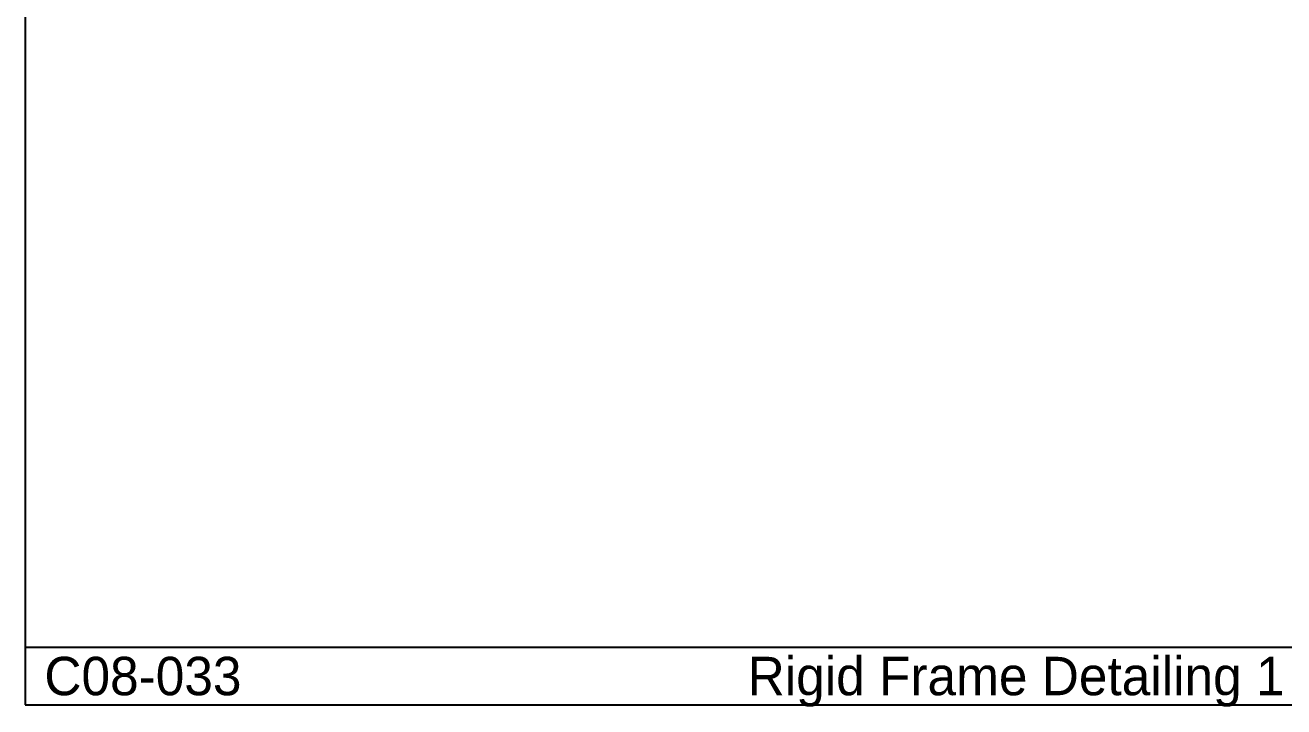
# Model space of a CAD drawing. Extents: x -3329 to 64329, y -20341 to 30460.
# Drawn here: x -3329 to 33239, y -20341 to -537 of the extents above; entities that cross this region are included whole.
import ezdxf

# ---------------------------------------------------------------- set-up
doc = ezdxf.new("R2010")
doc.units = 0
doc.linetypes.add('CONTIN', pattern=[0])
doc.layers.get('0').update_dxf_attribs({"linetype": 'CONTIN'})

msp = doc.modelspace()

# ---------------------------------------------------------------- linework, layer by layer
for p, q in [((-3329.4, 30460.391), (-3329.4, -20283.707)), ((-3329.4, -18609.152), (64329.406, -18609.152)), ((-3329.4, -20283.707), (64329.406, -20283.707))]:
    msp.add_line(p, q)

# ---------------------------------------------------------------- texts
for s, p in [('C08-033', (-2771.215, -20004.615)), ('Rigid Frame Detailing 1', (17661.746, -20004.615))]:
    msp.add_text(s, height=1116.37).set_placement(p)

doc.saveas('drawing.dxf')
